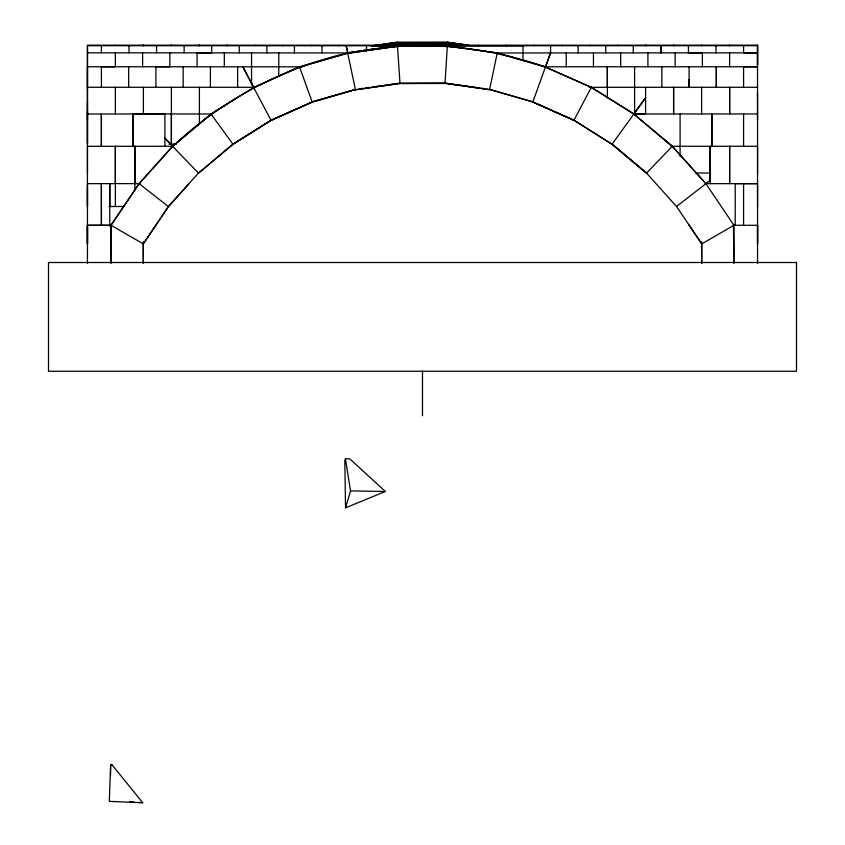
<?xml version="1.0" encoding="UTF-8"?>
<svg xmlns="http://www.w3.org/2000/svg" width="845" height="845" viewBox="0 0 845 845"><rect width="100%" height="100%" fill="white"/><g stroke="black" fill="none" stroke-linecap="round" stroke-linejoin="round"><path stroke-width="1.27" d="M109.787 225.298L87.447 225.298L87.447 243.867L87.468 225.288L111.065 225.288L143.301 243.899L143.291 263.323L143.312 241.607M87.447 120.106L87.447 101.727M87.447 243.867L87.457 66.766L115.374 66.766L115.374 52.834M87.447 263.323L87.468 225.288M87.457 187.474L87.457 206.539L87.436 183.661L140.038 183.618M87.436 173.067L87.447 146.333L172.686 146.269L139.108 183.692L111.054 225.171L111.065 263.249L111.065 225.245L139.108 183.65L172.686 146.174L211.123 113.959L236.917 97.872M87.457 144.02L87.457 45.176L397.414 45.207L400.012 83.507L444.988 83.507L447.586 42.25L397.414 42.25L371.261 45.926M101.411 87.267L101.411 66.776L169.845 66.766L169.845 52.834M101.421 52.834L101.421 45.714M115.374 206.529L115.374 146.269L115.374 183.65M115.374 113.938L115.364 87.278M128.662 87.267L128.662 66.766M128.989 52.823L128.989 45.714M134.873 189.967L134.873 146.269M142.604 66.766L142.615 52.834M143.386 113.938L143.386 87.267M155.902 87.267L155.902 66.766L302.309 66.818M156.557 52.823L156.568 45.704M164.912 146.269L164.912 113.938L133.161 113.938L133.161 146.269L133.151 113.948M211.25 113.959L171.398 113.969L171.398 144.041L176.489 144.041M171.398 87.267L171.398 144.009L168.852 144.009M183.154 87.299L183.154 66.766M184.136 52.844L184.136 45.714M197.086 66.808L197.075 52.844M199.409 124.437L199.409 87.288M210.405 87.299L210.405 66.808M211.715 52.886L211.715 45.714M224.316 66.808L224.316 52.886M237.646 87.299L237.646 66.808M239.283 52.886L239.283 45.725M251.546 84.954L251.546 52.897M254.979 45.725L254.979 45.186M266.862 52.886L266.862 45.736M278.776 75.902L278.787 52.897M400.012 83.507L355.47 89.771L400.012 83.349L444.988 83.285L489.53 89.76L497.261 52.95L447.586 45.873M366.508 50.869L366.508 45.746M757.553 172.993L757.532 45.693L447.586 45.746L447.586 42.345L468.5 45.281M701.699 263.27L701.699 243.804L676.56 206.486L705.892 183.682L757.553 183.608L757.553 206.592M710.149 180.714L710.138 146.259L710.138 183.608M662.723 138.242L672.314 146.28L705.892 183.682L733.946 225.277L733.935 263.207L733.449 224.516L733.946 225.277L701.699 243.899L688.654 224.516M733.935 225.288L757.553 225.298L757.553 263.344M735.213 225.298L735.213 183.608L757.553 183.682M743.589 225.298L743.589 183.682M110.568 774.876L110.642 764.503L111.867 764.63L142.752 802.75L109.311 801.356L110.642 764.503M211.123 114.17L233.009 144.284L198.543 173.183L172.686 146.407C221.453 100.28 282.346 68.075 347.739 53.045L299.51 66.829L253.68 87.563L299.51 66.829L312.238 102.16L355.47 89.633M253.68 87.584L271.15 120.455L312.238 102.087L271.139 120.138L233.009 144.284L271.15 120.275L312.228 101.844M197.086 52.876L347.728 52.918L397.414 46L397.414 42.25L371.261 46.031M379.109 46.074L397.414 43.486L397.414 42.546L447.586 42.451L467.19 45.303M676.549 206.55L646.457 173.014L612.002 144.157L646.457 173.183L672.314 146.28L705.892 183.682M532.762 102.023L573.861 120.159L612.002 144.273L573.861 120.159L532.772 101.801L489.519 89.401L532.772 102.002L573.85 120.444L591.331 87.32L633.887 113.874M139.119 183.661L168.451 206.613L143.301 243.899L168.44 206.476L198.543 173.014L232.998 144.104L271.15 120.307M168.451 206.581L189.079 183.618M646.457 173.014L612.002 144.051M400.012 83.454L444.988 83.243L489.53 89.517M447.586 42.937L464.581 45.292M710.149 180.207L705.057 184.189M345.425 458.803L344.792 460.937L345.542 507.834L385.352 491.473L349.819 458.867L345.425 458.803L350.527 490.913L345.542 507.834M550.57 45.725L550.57 52.929L545.5 67.177C482.273 44.637 413.48 39.652 347.739 53.33L355.47 89.771M532.762 102.16L550.528 52.929M633.972 113.758L645.591 97.777L612.002 144.273M172.686 146.375L211.123 114.043L253.68 87.468M299.51 67.188L347.739 53.214L397.414 46.148M313.474 101.442L355.46 89.401M313.474 101.622L355.47 89.464M372.571 46.042L397.414 42.546M373.881 46.031L397.414 42.736L447.586 42.799L464.581 45.123M375.191 46.052L397.414 42.937M376.49 46.084L397.403 43.148L376.49 46.137M381.718 46L397.414 43.792M383.028 46.116L397.414 44.088M385.647 46.042L397.414 44.394M386.957 46.126L397.414 44.648L447.586 44.574M522.992 45.799L397.414 45.862L347.728 52.728L347.739 53.362L397.414 46.369L447.586 46.2L497.272 52.981L545.49 66.766L757.543 66.776L743.579 66.776L743.589 87.278M359.283 88.852L363.107 88.313M365.653 87.954L369.466 87.415M372.011 87.067L380.915 85.81M383.461 85.451L393.643 84.025M396.189 83.666L398.734 83.306M397.414 42.651L447.575 42.641M397.414 43.074L447.586 43.084M397.414 43.359L447.575 43.338M397.414 43.665L447.586 43.655M397.414 43.961L447.575 43.961M397.414 44.267L447.586 44.267M397.414 44.88L447.586 44.869M447.586 45.207L757.532 45.155L757.532 45.693M397.414 45.482L447.586 45.472M397.414 45.757L87.457 45.714L87.457 89.221M397.414 46.369L447.586 46.369M87.457 52.834L211.704 52.844M495.519 52.981L702.385 52.855L702.385 66.787M87.447 87.278L253.669 87.299L242.821 66.808L253.975 87.785M589.06 87.32L757.543 87.278M87.436 114.012L171.398 113.938M757.553 113.948L633.887 113.969L645.591 113.969L645.591 87.31M670.919 146.28L757.553 146.269L757.553 243.888L757.532 225.277M695.34 172.993L710.582 172.993M109.026 206.529L124.468 206.476M397.414 42.799L447.586 42.841M350.527 490.913L385.352 491.473M110.61 764.577L111.867 764.63M129.803 801.451L133.69 801.842M138.865 802.359L142.752 802.75M447.586 42.25L468.5 45.186M447.575 43.201L461.962 45.229M447.575 43.496L459.353 45.144M447.575 43.792L458.043 45.26M447.575 44.088L455.423 45.186M447.575 44.384L452.814 45.123M446.255 83.254L448.801 83.666M451.357 84.014L461.528 85.461M464.063 85.767L479.337 87.964M481.882 88.271L485.706 88.862M497.272 53.14L545.5 67.019L591.331 87.331M633.887 114.043L672.314 146.354M672.314 146.407L633.887 114.159L591.331 87.405L545.49 67.156M170.616 144.03L164.902 138.115L173.32 146.829M347.876 53.446L346.249 45.767L347.728 52.918M617.927 45.176L617.938 45.704M590.011 45.176L590.011 45.714M562.094 45.186L562.094 45.725M534.177 45.186L534.177 45.725M506.25 45.197L506.261 45.736M757.543 92.992L757.553 120.106M743.579 45.693L743.579 52.855L757.543 52.844L688.432 52.855L688.432 45.704M729.615 52.855L729.626 66.776M716 45.693L716.011 52.855M675.155 52.865L675.155 66.787M647.914 52.865L647.925 66.829M634.606 66.829L634.606 113.579M633.285 45.704L633.285 52.918M620.684 52.918L620.684 66.829M607.365 87.331L607.354 66.85L607.365 97.83M605.717 45.714L605.717 52.918M593.454 52.918L593.454 66.84M578.138 45.725L578.149 52.918M566.213 52.929L566.224 66.84M523.002 45.736L523.002 60.766M109.787 206.539L109.776 183.661L109.808 226.228M743.589 113.948L743.589 146.259M701.614 87.278L701.625 113.948M701.688 241.607L701.709 263.355M689.097 66.787L689.097 87.278M680.088 113.969L680.098 156.452M661.846 66.787L661.846 87.31M478.492 45.197L478.492 45.736M422.5 371.039L422.5 415.74M366.508 45.207L366.508 45.746M338.739 45.207L338.739 45.746M321.998 45.757L321.998 52.908M310.823 45.197L310.823 45.736M294.43 45.746L294.43 52.897M282.906 45.197L282.906 45.736M134.862 146.269L134.873 183.618M87.457 111.001L87.457 142.847M227.062 45.186L227.062 45.714L227.062 45.186M729.636 146.269L729.636 183.608L729.626 146.259M757.532 45.155L757.532 64.928L757.532 45.155M115.374 45.176L115.385 45.176M143.301 45.176L143.301 45.704L143.301 45.176M171.218 45.176L171.218 45.704L171.229 45.176M199.145 45.176L199.145 45.714L199.145 45.176M796.497 262.51L48.503 262.51L48.503 371.261L796.497 371.261L796.497 262.51M729.615 45.693L729.615 45.165L729.615 45.693M701.699 45.693L701.699 45.165L701.699 45.693M673.782 45.704L673.771 45.165L673.782 45.704M645.855 45.704L645.855 45.165L645.855 45.704M729.636 113.938L729.626 87.278L729.636 113.948M716.349 87.278L716.338 66.787L716.338 87.278M711.849 146.259L711.839 113.938L711.849 146.269M689.097 87.5L689.087 79.736L689.097 87.5M673.602 113.948L673.602 87.278L673.602 113.969M660.864 52.865L660.864 45.704L660.853 52.865M101.4 146.322L101.389 114.001L101.411 146.28M101.411 225.288L101.389 183.661L101.411 225.298"/></g></svg>
